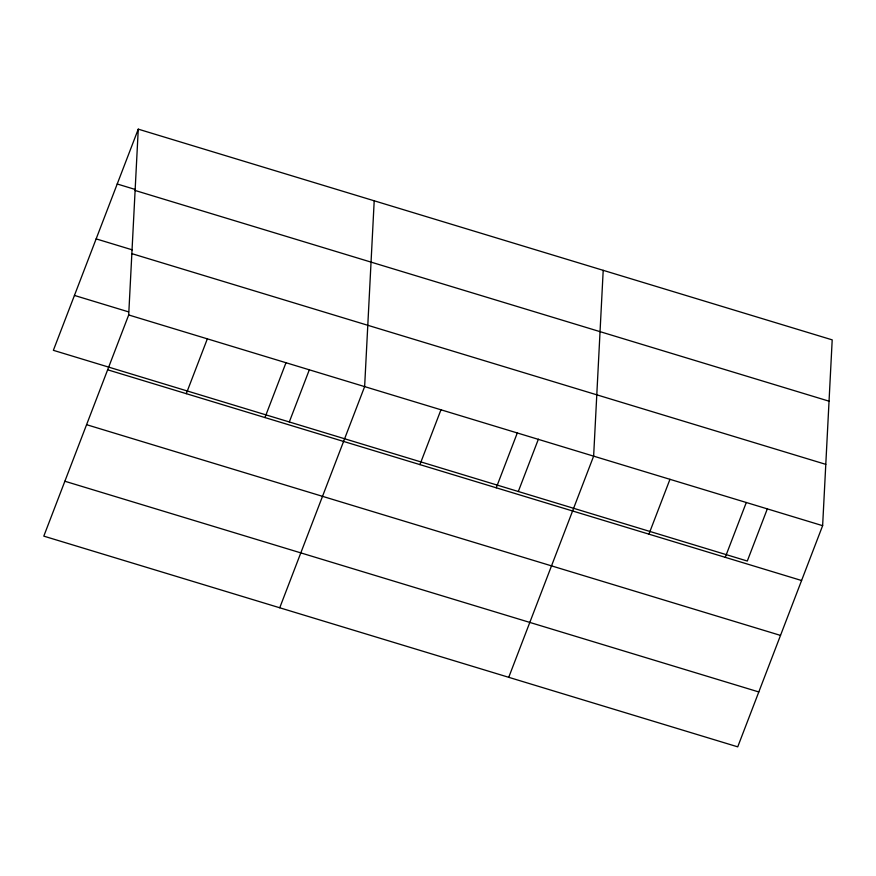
<?xml version="1.0" encoding="UTF-8"?>
<svg xmlns="http://www.w3.org/2000/svg" width="876" height="876" viewBox="0 0 876 876"><rect width="100%" height="100%" fill="white"/><g stroke="black" fill="none" stroke-linecap="round" stroke-linejoin="round"><path stroke-width="1.31" d="M128.695 314.966L138.266 129.155L832.2 339.866L822.63 525.677L737.734 746.845L43.8 536.134L128.695 314.966L822.63 525.677M374.205 200.801L364.635 386.601L279.74 607.769M603.203 270.334L593.632 456.144L508.737 677.312M138.266 129.155L53.37 350.323L747.305 561.034L767.387 508.704M186.292 393.674L207.349 338.837M264.946 417.556L285.992 362.719M289.299 421.969L309.392 369.628M419.922 464.619L440.967 409.782M496.254 487.801L517.3 432.963M518.307 491.502L538.39 439.172M648.919 534.152L669.965 479.314M725.251 557.333L746.297 502.495M117.209 183.993L135.265 189.479M135.112 190.475L829.046 401.186M96.141 238.885L132.243 249.846M131.86 253.646L825.794 464.357M74.438 295.431L128.586 311.878M107.649 369.792L801.584 580.514M86.582 424.685L780.516 635.407M64.868 481.242L758.802 691.952"/></g></svg>
